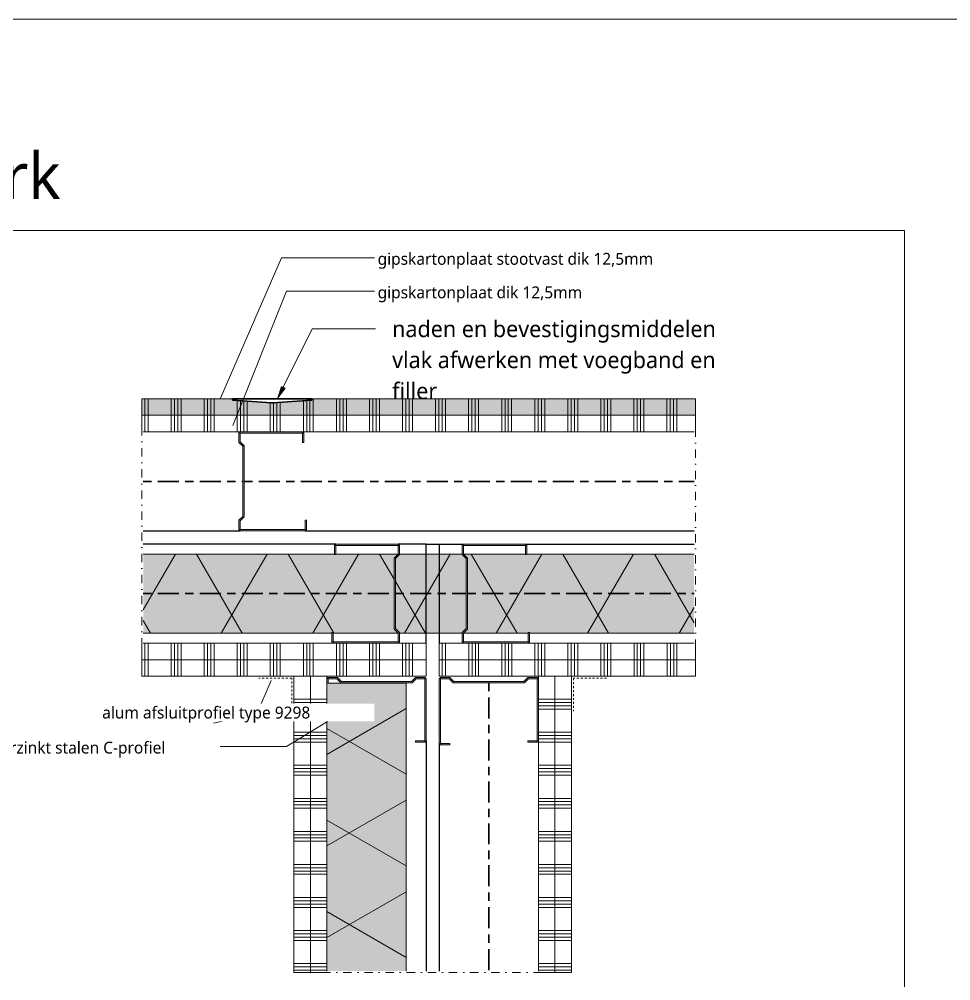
# Model space of a CAD drawing. Header units: millimetres. Extents: x -617 to 12931, y -7813 to -1363.
# Drawn here: x 5451 to 6156, y -3576 to -2848 of the extents above; entities that cross this region are included whole.
import ezdxf

# ---------------------------------------------------------------- set-up
doc = ezdxf.new("R2010")
doc.units = ezdxf.units.MM
for name, pattern in [('Center', [31.75, 6.35, -4.7625, 15.875, -4.7625]), ('Dash dot', [15.875, 6.35, -4.7625, 0, -4.7625]), ('Streep 1_5', [3, 1.5, -1.5])]:
    doc.linetypes.add(name, pattern=pattern)
for name, color, linetype, lineweight in [('A-ANNO-IDEN', 131, 'Continuous', 18), ('A-DETL', 90, 'Continuous', 13), ('A-DETL-CNTR', 5, 'Center', 35), ('A-DETL-GENF', 92, 'Continuous', 18), ('A-DETL-MBND', 5, 'Continuous', 25), ('G-ANNO-TEXT', 231, 'Continuous', 13)]:
    doc.layers.add(name, color=color, linetype=linetype, lineweight=lineweight)
doc.styles.add('Segoe UI_2', font='segoeui.ttf', dxfattribs={"height": 9})
doc.styles.add('Segoe UI_3', font='segoeui.ttf', dxfattribs={"height": 12.5})
doc.styles.add('Segoe UI_6', font='segoeui.ttf', dxfattribs={"height": 35})

# ---------------------------------------------------------------- blocks, each defined once
blk = doc.blocks.new('42 isolatie - Type 1-3760028-22_1 Principedetails metalstud')
at = {"layer": 'A-DETL-GENF'}
h = blk.add_hatch(color=256, dxfattribs=at)
h.paths.add_polyline_path([(1.28, -0.8), (1.28, -60.8), (127.78, -60.8), (127.78, -60.3), (128.78, -60.3), (128.78, -60.8), (175.78, -60.8), (175.78, -60.71), (172.78, -57.71), (172.78, -3.89), (175.78, -0.89), (175.78, -0.8), (126.78, -0.8), (126.78, -1.3), (125.78, -1.3), (125.78, -0.8), (106.18, -0.8)])
h.paths.add_polyline_path([(224.2, -0.8), (176.78, -0.8), (176.78, -1.3), (173.78, -4.3), (173.78, -57.3), (176.78, -60.3), (176.78, -60.8), (224.2, -60.8), (224.2, -60.3), (227.2, -57.3), (227.2, -4.3), (224.2, -1.3), (224.2, -0.89)])
h.paths.add_polyline_path([(274.2, -0.8), (225.2, -0.8), (225.2, -0.89), (228.2, -3.89), (228.2, -57.71), (225.2, -60.71), (225.2, -60.8), (272.2, -60.8), (272.2, -60.3), (273.2, -60.3), (273.2, -60.8), (417.96, -60.8), (417.96, -0.8), (275.2, -0.8), (275.2, -1.3), (274.2, -1.3), (274.2, -0.89)])
at = {"layer": 'A-DETL-GENF', "lineweight": 13}
h = blk.add_hatch(dxfattribs=at)
h.set_pattern_fill('FP_2', color=256, style=0, pattern_type=2)
h.set_pattern_definition([(300, (0, -60.8), (-51.9615, -30), []), (240, (0, -60.8), (-51.9615, 30), [])])
h.paths.add_polyline_path([(1.28, -0.8), (1.28, -60.8), (127.78, -60.8), (127.78, -60.3), (128.78, -60.3), (128.78, -60.8), (175.78, -60.8), (175.78, -60.71), (172.78, -57.71), (172.78, -3.89), (175.78, -0.89), (175.78, -0.8), (126.78, -0.8), (126.78, -1.3), (125.78, -1.3), (125.78, -0.8), (106.18, -0.8)])
h.paths.add_polyline_path([(224.2, -0.8), (176.78, -0.8), (176.78, -1.3), (173.78, -4.3), (173.78, -57.3), (176.78, -60.3), (176.78, -60.8), (224.2, -60.8), (224.2, -60.3), (227.2, -57.3), (227.2, -4.3), (224.2, -1.3), (224.2, -0.89)])
h.paths.add_polyline_path([(274.2, -0.8), (225.2, -0.8), (225.2, -0.89), (228.2, -3.89), (228.2, -57.71), (225.2, -60.71), (225.2, -60.8), (272.2, -60.8), (272.2, -60.3), (273.2, -60.3), (273.2, -60.8), (417.96, -60.8), (417.96, -0.8), (275.2, -0.8), (275.2, -1.3), (274.2, -1.3), (274.2, -0.89)])
at = {"layer": 'A-DETL-GENF'}
for p, q in [((125.78, -0.8), (1.28, -0.8)), ((125.78, -0.8), (1.28, -0.8)), ((175.78, -0.8), (126.78, -0.8)), ((175.78, -0.8), (126.78, -0.8)), ((224.2, -0.8), (176.78, -0.8)), ((224.2, -0.8), (176.78, -0.8)), ((274.2, -0.8), (225.2, -0.8)), ((274.2, -0.8), (225.2, -0.8)), ((417.96, -0.8), (275.2, -0.8)), ((417.96, -0.8), (275.2, -0.8)), ((1.28, -60.8), (127.78, -60.8)), ((1.28, -60.8), (127.78, -60.8)), ((128.78, -60.8), (175.78, -60.8)), ((128.78, -60.8), (175.78, -60.8)), ((176.78, -60.8), (224.2, -60.8)), ((176.78, -60.8), (224.2, -60.8)), ((225.2, -60.8), (272.2, -60.8)), ((225.2, -60.8), (272.2, -60.8)), ((273.2, -60.8), (417.96, -60.8)), ((273.2, -60.8), (417.96, -60.8))]:
    blk.add_line(p, q, dxfattribs=at)
blk = doc.blocks.new('40  gipsplaat - D12_5-V199-22_1 Principedetails metalstud')
at = {"layer": 'A-DETL-GENF', "lineweight": 13}
h = blk.add_hatch(dxfattribs=at)
h.set_pattern_fill('FP_240', color=256, style=0, pattern_type=2)
h.set_pattern_definition([(90, (-5533.935, 3160.406), (-25, 1e-15), []), (90, (-5531.435, 3160.406), (-25, 1e-15), []), (90, (-5528.935, 3160.406), (-25, 1e-15), []), (90, (-5526.435, 3160.406), (-25, 1e-15), [])])
h.paths.add_polyline_path([(1, 0), (417.68, 0), (417.68, 2.5), (418.68, 2.5), (418.68, 12.5), (0, 12.5), (0, 2.5), (1, 2.5)])
at = {"layer": 'A-DETL-GENF'}
for p, q in [((418.68, 12.5), (0, 12.5)), ((0, 12.5), (0, 2.5)), ((0, 12.5), (0, 2.5)), ((418.68, 2.5), (418.68, 12.5)), ((418.68, 2.5), (418.68, 12.5)), ((1, 0), (74.43, 0)), ((1, 0), (74.43, 0)), ((74.43, 0), (113.43, 0)), ((113.43, 0), (121.43, 0)), ((121.43, 0), (417.68, 0)), ((121.43, 0), (417.68, 0))]:
    blk.add_line(p, q, dxfattribs=at)
blk = doc.blocks.new('40  gipsplaat - stootvast D12_5-V200-22_1 Principedetails metalstud')
at = {"layer": 'A-DETL-GENF'}
blk.add_hatch(color=256, dxfattribs=at).paths.add_polyline_path([(0, 0), (418.68, 0), (418.68, 12.5), (128.43, 12.5), (128.43, 11.5), (98.93, 9.5), (97.93, 9.5), (68.43, 11.5), (68.43, 12.5), (0, 12.5), (0, 9.5)])
at = {"layer": 'A-DETL-GENF', "lineweight": 13}
h = blk.add_hatch(dxfattribs=at)
h.set_pattern_fill('FP_241', color=256, style=0, pattern_type=2)
h.set_pattern_definition([(90, (-5533.935, 3147.906), (-25, 1e-15), []), (90, (-5531.435, 3147.906), (-25, 1e-15), []), (90, (-5528.935, 3147.906), (-25, 1e-15), []), (90, (-5526.435, 3147.906), (-25, 1e-15), [])])
h.paths.add_polyline_path([(0, 0), (418.68, 0), (418.68, 12.5), (128.43, 12.5), (128.43, 11.5), (98.93, 9.5), (97.93, 9.5), (68.43, 11.5), (68.43, 12.5), (0, 12.5), (0, 9.5)])
at = {"layer": 'A-DETL-GENF'}
for p, q in [((68.43, 12.5), (0, 12.5)), ((0, 12.5), (0, 0)), ((68.43, 12.5), (0, 12.5)), ((0, 12.5), (0, 0)), ((418.68, 12.5), (128.43, 12.5)), ((418.68, 12.5), (128.43, 12.5)), ((418.68, 0), (418.68, 12.5)), ((418.68, 0), (418.68, 12.5)), ((0, 0), (418.68, 0)), ((0, 0), (418.68, 0))]:
    blk.add_line(p, q, dxfattribs=at)
blk = doc.blocks.new('40  gipsplaat - D12_5-2957495-22_1 Principedetails metalstud')
at = {"layer": 'A-DETL-GENF', "lineweight": 13}
h = blk.add_hatch(dxfattribs=at)
h.set_pattern_fill('FP_242', color=256, style=0, pattern_type=2)
h.set_pattern_definition([(90, (-5758.866, 3332.906), (-25, 1e-15), []), (90, (-5756.366, 3332.906), (-25, 1e-15), []), (90, (-5753.866, 3332.906), (-25, 1e-15), []), (90, (-5751.366, 3332.906), (-25, 1e-15), [])])
h.paths.add_polyline_path([(18.25, 0), (193.75, 0), (193.75, 10), (192.75, 10), (192.75, 12.5), (0, 12.5), (0, 0), (17.25, 0)])
at = {"layer": 'A-DETL-GENF'}
for p, q in [((18.25, 12.5), (0, 12.5)), ((0, 12.5), (0, 0)), ((18.25, 12.5), (0, 12.5)), ((0, 12.5), (0, 0)), ((57.25, 12.5), (18.25, 12.5)), ((67.25, 12.5), (57.25, 12.5)), ((192.75, 12.5), (67.25, 12.5)), ((192.75, 12.5), (67.25, 12.5)), ((193.75, 0), (193.75, 10)), ((193.75, 0), (193.75, 10)), ((0, 0), (193.75, 0))]:
    blk.add_line(p, q, dxfattribs=at)
blk = doc.blocks.new('40  gipsplaat - D12_5-V201-22_1 Principedetails metalstud')
at = {"layer": 'A-DETL-GENF', "lineweight": 13}
h = blk.add_hatch(dxfattribs=at)
h.set_pattern_fill('FP_243', color=256, style=0, pattern_type=2)
h.set_pattern_definition([(90, (-5758.866, 3345.406), (-25, 1e-15), []), (90, (-5756.366, 3345.406), (-25, 1e-15), []), (90, (-5753.866, 3345.406), (-25, 1e-15), []), (90, (-5751.366, 3345.406), (-25, 1e-15), [])])
h.paths.add_polyline_path([(0, 0), (193.75, 0), (193.75, 12.5), (0, 12.5)])
at = {"layer": 'A-DETL-GENF'}
for p, q in [((193.75, 12.5), (0, 12.5)), ((0, 12.5), (0, 0)), ((193.75, 12.5), (0, 12.5)), ((0, 12.5), (0, 0)), ((193.75, 0), (193.75, 12.5)), ((193.75, 0), (193.75, 12.5)), ((0, 0), (75, 0)), ((0, 0), (75, 0)), ((75, 0), (100, 0)), ((100, 0), (193.75, 0)), ((100, 0), (193.75, 0))]:
    blk.add_line(p, q, dxfattribs=at)
blk = doc.blocks.new('40  gipsplaat - D12_5-V202-22_1 Principedetails metalstud')
at = {"layer": 'A-DETL-GENF', "lineweight": 13}
h = blk.add_hatch(dxfattribs=at)
h.set_pattern_fill('FP_244', color=256, style=0, pattern_type=2)
h.set_pattern_definition([(270, (3579.633, 5856.366), (25, 1e-15), []), (270, (3582.133, 5856.366), (25, 1e-15), []), (270, (3584.633, 5856.366), (25, 1e-15), []), (270, (3587.133, 5856.366), (25, 1e-15), [])])
h.paths.add_polyline_path([(0, 10), (0, 0), (224.23, 0), (224.23, 12.5), (1, 12.5), (1, 10)])
at = {"layer": 'A-DETL-GENF'}
for p, q in [((0, 10), (0, 0)), ((0, 10), (0, 0)), ((175.23, 12.5), (1, 12.5)), ((175.23, 12.5), (1, 12.5)), ((183.23, 12.5), (175.23, 12.5)), ((222.23, 12.5), (183.23, 12.5)), ((224.23, 12.5), (222.23, 12.5)), ((224.23, 12.5), (222.23, 12.5)), ((224.23, 0), (224.23, 12.5)), ((224.23, 0), (224.23, 12.5)), ((0, 0), (224.23, 0))]:
    blk.add_line(p, q, dxfattribs=at)
blk = doc.blocks.new('40  gipsplaat - D12_5-V203-22_1 Principedetails metalstud')
at = {"layer": 'A-DETL-GENF', "lineweight": 13}
h = blk.add_hatch(dxfattribs=at)
h.set_pattern_fill('FP_245', color=256, style=0, pattern_type=2)
h.set_pattern_definition([(270, (3579.633, 5868.866), (25, 1e-15), []), (270, (3582.133, 5868.866), (25, 1e-15), []), (270, (3584.633, 5868.866), (25, 1e-15), []), (270, (3587.133, 5868.866), (25, 1e-15), [])])
h.paths.add_polyline_path([(0, 12.5), (0, 0), (224.23, 0), (224.23, 12.5), (90.18, 12.5)])
at = {"layer": 'A-DETL-GENF'}
for p, q in [((224.23, 12.5), (0, 12.5)), ((0, 12.5), (0, 0)), ((224.23, 12.5), (0, 12.5)), ((0, 12.5), (0, 0)), ((224.23, 0), (224.23, 12.5)), ((224.23, 0), (224.23, 12.5)), ((0, 0), (224.23, 0)), ((0, 0), (224.23, 0))]:
    blk.add_line(p, q, dxfattribs=at)
blk = doc.blocks.new('40  gipsplaat - D12_5-V204-22_1 Principedetails metalstud')
at = {"layer": 'A-DETL-GENF', "lineweight": 13}
h = blk.add_hatch(dxfattribs=at)
h.set_pattern_fill('FP_246', color=256, style=0, pattern_type=2)
h.set_pattern_definition([(270, (3579.633, 5671.366), (25, 1e-15), []), (270, (3582.133, 5671.366), (25, 1e-15), []), (270, (3584.633, 5671.366), (25, 1e-15), []), (270, (3587.133, 5671.366), (25, 1e-15), [])])
h.paths.add_polyline_path([(0, 0), (0, -10), (1, -10), (1, -12.5), (224.23, -12.5), (224.23, 0), (1, 0)])
at = {"layer": 'A-DETL-GENF'}
for p, q in [((224.23, 0), (0, 0)), ((0, 0), (0, -10)), ((0, 0), (0, -10)), ((224.23, -12.5), (224.23, 0)), ((224.23, -9.04), (224.23, 0)), ((1, -12.5), (173.23, -12.5)), ((1, -12.5), (173.23, -12.5)), ((173.23, -12.5), (183.23, -12.5)), ((183.23, -12.5), (222.23, -12.5)), ((222.23, -12.5), (224.23, -12.5)), ((222.23, -12.5), (224.23, -12.5))]:
    blk.add_line(p, q, dxfattribs=at)
blk = doc.blocks.new('40  gipsplaat - D12_5-V205-22_1 Principedetails metalstud')
at = {"layer": 'A-DETL-GENF', "lineweight": 13}
h = blk.add_hatch(dxfattribs=at)
h.set_pattern_fill('FP_247', color=256, style=0, pattern_type=2)
h.set_pattern_definition([(270, (3579.633, 5658.866), (25, 1e-15), []), (270, (3582.133, 5658.866), (25, 1e-15), []), (270, (3584.633, 5658.866), (25, 1e-15), []), (270, (3587.133, 5658.866), (25, 1e-15), [])])
h.paths.add_polyline_path([(0, 0), (0, -12.5), (224.23, -12.5), (224.23, 0), (90.18, 0)])
at = {"layer": 'A-DETL-GENF'}
for p, q in [((224.23, 0), (0, 0)), ((0, 0), (0, -12.5)), ((224.23, 0), (0, 0)), ((0, 0), (0, -12.5)), ((224.23, -12.5), (224.23, 0)), ((0, -12.5), (224.23, -12.5)), ((0, -12.5), (224.23, -12.5))]:
    blk.add_line(p, q, dxfattribs=at)
blk = doc.blocks.new('00 afbreeklijn 1 s l - Type 1-V18-22_1 Principedetails metalstud')
at = {"layer": 'A-DETL-GENF', "linetype": 'Dash dot'}
blk.add_line((145, 0), (-20, 0), dxfattribs=at)
blk = doc.blocks.new('22 metalstud profiel - 75 mm vert-4394541-22_1 Principedetails metalstud')
at = {"layer": 'A-DETL-GENF'}
blk.add_hatch(color=256, dxfattribs=at).paths.add_polyline_path([(29.5, 0), (26.5, -3), (-26.5, -3), (-29.5, 0), (-36.5, 0), (-37.5, -1), (-37.5, -50), (-36.5, -51), (-29.5, -51), (-29.5, -50), (-36.5, -50), (-36.5, -1), (-29.91, -1), (-26.91, -4), (26.91, -4), (29.91, -1), (36.5, -1), (36.5, -48), (29.5, -48), (29.5, -49), (36.5, -49), (37.5, -48), (37.5, -1), (36.5, 0)])
for p, q in [((-36.5, 0), (-37.5, -1)), ((-29.5, 0), (-36.5, 0)), ((-26.5, -3), (-29.5, 0)), ((29.5, 0), (26.5, -3)), ((36.5, 0), (29.5, 0)), ((37.5, -1), (36.5, 0)), ((-37.5, -1), (-37.5, -50)), ((-36.5, -50), (-36.5, -1)), ((-36.5, -1), (-29.91, -1)), ((-29.91, -1), (-26.91, -4)), ((-26.91, -4), (26.91, -4)), ((26.5, -3), (-26.5, -3)), ((26.91, -4), (29.91, -1)), ((29.91, -1), (36.5, -1)), ((36.5, -1), (36.5, -48)), ((37.5, -48), (37.5, -1)), ((-37.5, -50), (-36.5, -51)), ((-29.5, -50), (-36.5, -50)), ((-29.5, -51), (-29.5, -50)), ((36.5, -48), (29.5, -48)), ((29.5, -48), (29.5, -49)), ((29.5, -49), (36.5, -49)), ((36.5, -49), (37.5, -48)), ((-36.5, -51), (-29.5, -51))]:
    blk.add_line(p, q, dxfattribs=at)
blk = doc.blocks.new('40  gipsplaat - D12_5-2957496-22_1 Principedetails metalstud')
at = {"layer": 'A-DETL-GENF', "lineweight": 13}
h = blk.add_hatch(dxfattribs=at)
h.set_pattern_fill('FP_260', color=256, style=0, pattern_type=2)
h.set_pattern_definition([(90, (-5533.935, 3332.906), (-25, 1e-15), []), (90, (-5531.435, 3332.906), (-25, 1e-15), []), (90, (-5528.935, 3332.906), (-25, 1e-15), []), (90, (-5526.435, 3332.906), (-25, 1e-15), [])])
h.paths.add_polyline_path([(195.24, 0), (214.93, 0), (214.93, 12.5), (1, 12.5), (1, 10), (0, 10), (0, 0), (194.76, 0)])
at = {"layer": 'A-DETL-GENF'}
for p, q in [((0, 10), (0, 0)), ((0, 10), (0, 0)), ((144.76, 12.5), (1, 12.5)), ((144.76, 12.5), (1, 12.5)), ((154.76, 12.5), (144.76, 12.5)), ((193.76, 12.5), (154.76, 12.5)), ((214.93, 12.5), (193.76, 12.5)), ((214.93, 12.5), (193.76, 12.5)), ((214.93, 0), (214.93, 12.5)), ((214.93, 0), (214.93, 12.5)), ((0, 0), (214.93, 0))]:
    blk.add_line(p, q, dxfattribs=at)
blk = doc.blocks.new('40  gipsplaat - D12_5-V220-22_1 Principedetails metalstud')
at = {"layer": 'A-DETL-GENF', "lineweight": 13}
h = blk.add_hatch(dxfattribs=at)
h.set_pattern_fill('FP_261', color=256, style=0, pattern_type=2)
h.set_pattern_definition([(90, (-5533.935, 3345.406), (-25, 1e-15), []), (90, (-5531.435, 3345.406), (-25, 1e-15), []), (90, (-5528.935, 3345.406), (-25, 1e-15), []), (90, (-5526.435, 3345.406), (-25, 1e-15), [])])
h.paths.add_polyline_path([(195.24, 0), (214.93, 0), (214.93, 12.5), (0, 12.5), (0, 0), (136.47, 0)])
at = {"layer": 'A-DETL-GENF'}
for p, q in [((214.93, 12.5), (0, 12.5)), ((0, 12.5), (0, 0)), ((214.93, 12.5), (0, 12.5)), ((0, 12.5), (0, 0)), ((214.93, 0), (214.93, 12.5)), ((214.93, 0), (214.93, 12.5)), ((0, 0), (214.93, 0)), ((0, 0), (214.93, 0))]:
    blk.add_line(p, q, dxfattribs=at)
blk = doc.blocks.new('22 metalstud profiel - 75 mm vert-4394546-22_1 Principedetails metalstud')
at = {"layer": 'A-DETL-GENF'}
blk.add_hatch(color=256, dxfattribs=at).paths.add_polyline_path([(-37.5, 50), (-37.5, 1), (-36.5, 0), (-29.5, 0), (-26.5, 3), (26.5, 3), (29.5, 0), (36.5, 0), (37.5, 1), (37.5, 48), (36.5, 49), (29.5, 49), (29.5, 48), (36.5, 48), (36.5, 1), (29.91, 1), (26.91, 4), (-26.91, 4), (-29.91, 1), (-36.5, 1), (-36.5, 50), (-29.5, 50), (-29.5, 51), (-36.5, 51)])
for p, q in [((-36.5, 51), (-37.5, 50)), ((-29.5, 51), (-36.5, 51)), ((-29.5, 50), (-29.5, 51)), ((-37.5, 50), (-37.5, 1)), ((-36.5, 1), (-36.5, 50)), ((-36.5, 50), (-29.5, 50)), ((36.5, 49), (29.5, 49)), ((29.5, 49), (29.5, 48)), ((29.5, 48), (36.5, 48)), ((37.5, 48), (36.5, 49)), ((36.5, 48), (36.5, 1)), ((37.5, 1), (37.5, 48)), ((-37.5, 1), (-36.5, 0)), ((-29.91, 1), (-36.5, 1)), ((-36.5, 0), (-29.5, 0)), ((-26.91, 4), (-29.91, 1)), ((-29.5, 0), (-26.5, 3)), ((26.91, 4), (-26.91, 4)), ((-26.5, 3), (26.5, 3)), ((26.5, 3), (29.5, 0)), ((29.91, 1), (26.91, 4)), ((29.5, 0), (36.5, 0)), ((36.5, 1), (29.91, 1)), ((36.5, 0), (37.5, 1))]:
    blk.add_line(p, q, dxfattribs=at)
blk = doc.blocks.new('22 metalstud profiel - 75 mm vert-V238-22_1 Principedetails metalstud')
at = {"layer": 'A-DETL-GENF'}
blk.add_hatch(color=256, dxfattribs=at).paths.add_polyline_path([(-37.43, -50.07), (-37.43, -4.18), (-36.5, -4.18), (-36.5, -1), (-29.91, -1), (-26.91, -4), (26.91, -4), (29.91, -1), (36.5, -1), (36.5, -48), (29.5, -48), (29.5, -49), (36.5, -49), (37.5, -48), (37.5, -1), (36.5, 0), (29.5, 0), (26.5, -3), (-26.5, -3), (-29.5, 0), (-36.5, 0), (-37.5, -1), (-37.5, -50)])
for p, q in [((-36.5, 0), (-37.5, -1)), ((-29.5, 0), (-36.5, 0)), ((-26.5, -3), (-29.5, 0)), ((29.5, 0), (26.5, -3)), ((36.5, 0), (29.5, 0)), ((37.5, -1), (36.5, 0)), ((-37.5, -1), (-37.5, -50)), ((-36.5, -4.18), (-36.5, -1)), ((-36.5, -1), (-29.91, -1)), ((-29.91, -1), (-26.91, -4)), ((-26.91, -4), (26.91, -4)), ((26.5, -3), (-26.5, -3)), ((26.91, -4), (29.91, -1)), ((29.91, -1), (36.5, -1)), ((36.5, -1), (36.5, -48)), ((37.5, -48), (37.5, -1)), ((-37.5, -50), (-37.43, -50.07)), ((36.5, -48), (29.5, -48)), ((29.5, -48), (29.5, -49)), ((29.5, -49), (36.5, -49)), ((36.5, -49), (37.5, -48))]:
    blk.add_line(p, q, dxfattribs=at)
blk = doc.blocks.new('42 voegband - 42 DI voegband s e-2057820-22_1 Principedetails metalstud')
at = {"layer": 'A-DETL-GENF', "linetype": 'Streep 1_5'}
for p, q in [((-1.5, -1.5), (-26.5, -1.5)), ((-1.5, -26.5), (-1.5, -1.5))]:
    blk.add_line(p, q, dxfattribs=at)
blk = doc.blocks.new('42 isolatie - Type 1-3760061-22_1 Principedetails metalstud')
at = {"layer": 'A-DETL-GENF'}
blk.add_hatch(color=256, dxfattribs=at).paths.add_polyline_path([(218.33, 0.8), (218.33, 60.8), (0.28, 60.8), (0.28, 0.8), (129.15, 0.8)])
at = {"layer": 'A-DETL-GENF', "lineweight": 13}
h = blk.add_hatch(dxfattribs=at)
h.set_pattern_fill('FP_1', color=256, style=0, pattern_type=2)
h.set_pattern_definition([(60, (0, 60.8), (-51.962, 30), []), (120, (0, 60.8), (-51.962, -30), [])])
h.paths.add_polyline_path([(218.33, 0.8), (218.33, 60.8), (0.28, 60.8), (0.28, 0.8), (129.15, 0.8)])
at = {"layer": 'A-DETL-GENF'}
for p, q in [((218.33, 60.8), (0.28, 60.8)), ((0.28, 60.8), (0.28, 0.8)), ((218.33, 60.8), (0.28, 60.8)), ((0.28, 60.8), (0.28, 0.8)), ((0.28, 0.8), (218.33, 0.8)), ((0.28, 0.8), (218.33, 0.8))]:
    blk.add_line(p, q, dxfattribs=at)

msp = doc.modelspace()

# ---------------------------------------------------------------- hatches: boundary and pattern name
at = {"layer": 'G-ANNO-TEXT'}
msp.add_hatch(color=7, dxfattribs=at).paths.add_polyline_path([(5646.86, -3134.82), (5652.27, -3127.45), (5649.43, -3126.05)])

# ---------------------------------------------------------------- linework, layer by layer
at = {"layer": 'A-ANNO-IDEN'}
for p, q in [((5603.31, -3134.97), (5649.43, -3028.7)), ((5649.43, -3028.7), (5722.23, -3028.7)), ((5612.79, -3155.71), (5653.28, -3054.08)), ((5653.28, -3054.08), (5722.23, -3054.08)), ((5641.72, -3348.62), (5630.96, -3373.91)), ((5630.96, -3373.91), (5598.06, -3381.05)), ((5653.28, -3398.66), (5571.49, -3398.66))]:
    msp.add_line(p, q, dxfattribs=at)
at = {"layer": 'A-DETL', "lineweight": 18}
for p, q in [((4070.71, -2848.15), (8270.71, -2848.15)), ((4120.71, -3008.15), (6120.71, -3008.15)), ((6120.71, -3008.15), (6120.71, -4283.15))]:
    msp.add_line(p, q, dxfattribs=at)
at = {"layer": 'A-DETL', "lineweight": 35}
for p, q in [((5672.37, -3135.41), (5612.37, -3135.41)), ((5612.37, -3135.41), (5612.37, -3136.41)), ((5612.37, -3136.41), (5641.87, -3138.41)), ((5642.87, -3138.41), (5672.37, -3136.41)), ((5672.37, -3136.41), (5672.37, -3135.41)), ((5641.87, -3138.41), (5642.87, -3138.41))]:
    msp.add_line(p, q, dxfattribs=at)
at = {"layer": 'A-DETL-CNTR'}
for p, q in [((5544.93, -3197.91), (5620.37, -3197.91)), ((5621.37, -3197.91), (5961.62, -3197.91)), ((5544.93, -3282.91), (5734.69, -3282.91)), ((5735.69, -3282.91), (5789.12, -3282.91)), ((5790.12, -3282.91), (5961.62, -3282.91)), ((5721.37, -3350.41), (5721.37, -3350.59)), ((5806.37, -3350.41), (5806.37, -3568.63))]:
    msp.add_line(p, q, dxfattribs=at)
at = {"layer": 'A-DETL-MBND'}
for p, q in [((5544.93, -3235.41), (5618.37, -3235.41)), ((5667.37, -3235.41), (5961.62, -3235.41)), ((5690.69, -3245.41), (5544.93, -3245.41)), ((5758.87, -3245.41), (5737.69, -3245.41)), ((5758.87, -3245.41), (5787.12, -3245.41)), ((5758.87, -3320.41), (5758.87, -3245.41)), ((5768.87, -3245.41), (5768.87, -3320.41)), ((5834.12, -3245.41), (5961.62, -3245.41)), ((5758.87, -3394.41), (5758.87, -3568.63)), ((5768.87, -3396.41), (5768.87, -3568.63))]:
    msp.add_line(p, q, dxfattribs=at)
at = {"layer": 'G-ANNO-TEXT', "color": 250}
for p, q in [((5646.86, -3134.82), (5672.7, -3082.51)), ((5672.7, -3082.51), (5720.71, -3082.51)), ((5649.43, -3126.05), (5646.86, -3134.82)), ((5646.86, -3134.82), (5652.27, -3127.45)), ((5652.27, -3127.45), (5649.43, -3126.05))]:
    msp.add_line(p, q, dxfattribs=at)

# ---------------------------------------------------------------- block references
at = {"layer": 'A-DETL-GENF'}
for name, p in [('40  gipsplaat - stootvast D12_5-V200-22_1 Principedetails metalstud', (5543.93, -3147.91)), ('40  gipsplaat - D12_5-V199-22_1 Principedetails metalstud', (5543.93, -3160.41)), ('40  gipsplaat - D12_5-2957496-22_1 Principedetails metalstud', (5543.93, -3332.91)), ('40  gipsplaat - D12_5-2957495-22_1 Principedetails metalstud', (5768.87, -3332.91)), ('40  gipsplaat - D12_5-V220-22_1 Principedetails metalstud', (5543.93, -3345.41)), ('40  gipsplaat - D12_5-V201-22_1 Principedetails metalstud', (5768.87, -3345.41)), ('22 metalstud profiel - 75 mm vert-V238-22_1 Principedetails metalstud', (5721.37, -3346.41)), ('22 metalstud profiel - 75 mm vert-4394541-22_1 Principedetails metalstud', (5806.37, -3346.41))]:
    msp.add_blockref(name, p, dxfattribs=at)
at = {"layer": 'A-DETL-GENF', "linetype": 'Dash dot'}
for p, rotation in [((5543.93, -3177.91), 269.9999999999999), ((5962.62, -3302.91), 89.99999999999989)]:
    msp.add_blockref('00 afbreeklijn 1 s l - Type 1-V18-22_1 Principedetails metalstud', p, dxfattribs=dict(at, rotation=rotation))
at = {"layer": 'A-DETL-GENF'}
for name, p, rotation in [('22 metalstud profiel - 75 mm vert-4394541-22_1 Principedetails metalstud', (5617.37, -3197.91), 89.99999999999991), ('22 metalstud profiel - 75 mm vert-4394546-22_1 Principedetails metalstud', (5738.69, -3282.91), 90.00000000000028), ('22 metalstud profiel - 75 mm vert-4394541-22_1 Principedetails metalstud', (5786.12, -3282.91), 89.99999999999991), ('42 isolatie - Type 1-3760028-22_1 Principedetails metalstud', (5962.89, -3313.71), 180), ('40  gipsplaat - D12_5-V205-22_1 Principedetails metalstud', (5658.87, -3569.63), 90.00000000000014), ('40  gipsplaat - D12_5-V204-22_1 Principedetails metalstud', (5671.37, -3569.63), 90.00000000000014), ('40  gipsplaat - D12_5-V202-22_1 Principedetails metalstud', (5856.37, -3569.63), 89.99999999999984), ('40  gipsplaat - D12_5-V203-22_1 Principedetails metalstud', (5868.87, -3569.63), 89.99999999999984), ('42 isolatie - Type 1-3760061-22_1 Principedetails metalstud', (5683.13, -3350.31), 270.0000000000002)]:
    msp.add_blockref(name, p, dxfattribs=dict(at, rotation=rotation))
at = {"layer": 'A-DETL-GENF', "linetype": 'Streep 1_5'}
msp.add_blockref('42 voegband - 42 DI voegband s e-2057820-22_1 Principedetails metalstud', (5658.87, -3345.41), dxfattribs=at)
at = {"layer": 'A-DETL-GENF', "linetype": 'Streep 1_5', "rotation": 89.99999999999991}
msp.add_blockref('42 voegband - 42 DI voegband s e-2057820-22_1 Principedetails metalstud', (5868.87, -3345.41), dxfattribs=at)
at = {"layer": 'A-DETL-GENF', "linetype": 'Dash dot'}
msp.add_blockref('00 afbreeklijn 1 s l - Type 1-V18-22_1 Principedetails metalstud', (5701.37, -3569.63), dxfattribs=at)

# ---------------------------------------------------------------- texts
at = {"layer": 'A-ANNO-IDEN', "lineweight": 13, "insert": (5192.23, -3025), "char_height": 9, "width": 267.7636, "attachment_point": 1, "style": 'Segoe UI_2', "bg_fill": 3, "box_fill_scale": 1.25, "bg_fill_color": 9, "bg_fill_true_color": 13158600, "bg_fill_transparency": 0}
msp.add_mtext('gipskartonplaat stootvast dik 12,5mm', dxfattribs=at)
at = {"layer": 'G-ANNO-TEXT', "color": 7, "attachment_point": 1}
for s, insert, char_height, width, style in [('gipskartonwand 210mm met gescheiden regelwerk', (4378.73, -2949.22), 35, 1374.8941, 'Segoe UI_6'), ('naden en bevestigingsmiddelen ', (5733.21, -3076.26), 12.5, 305.0421, 'Segoe UI_3'), ('vlak afwerken met voegband en ', (5733.21, -3099.74), 12.5, 305.0421, 'Segoe UI_3'), ('filler', (5733.21, -3123.22), 12.5, 40.8861, 'Segoe UI_3')]:
    msp.add_mtext(s, dxfattribs=dict(at, insert=insert, char_height=char_height, width=width, style=style))

# ---------------------------------------------------------------- next in the draw order: texts
at = {"layer": 'A-ANNO-IDEN', "lineweight": 13, "char_height": 9, "attachment_point": 1, "style": 'Segoe UI_2', "bg_fill": 3, "box_fill_scale": 1.25, "bg_fill_color": 9, "bg_fill_true_color": 13158600, "bg_fill_transparency": 0}
for s, insert, width in [('gipskartonplaat stootvast dik 12,5mm', (5722.23, -3025), 267.7636), ('gipskartonplaat dik 12,5mm', (5722.23, -3050.37), 198.8185), ('alum afsluitprofiel type 9298', (5513.89, -3368.42), 203.6286), ('verzinkt stalen C-profiel', (5431.59, -3394.96), 169.1561)]:
    msp.add_mtext(s, dxfattribs=dict(at, insert=insert, width=width))

# ---------------------------------------------------------------- next in the draw order: linework, layer by layer
at = {"layer": 'A-ANNO-IDEN'}
msp.add_line((5684.27, -3379.75), (5653.28, -3398.66), dxfattribs=at)

doc.saveas('drawing.dxf')
